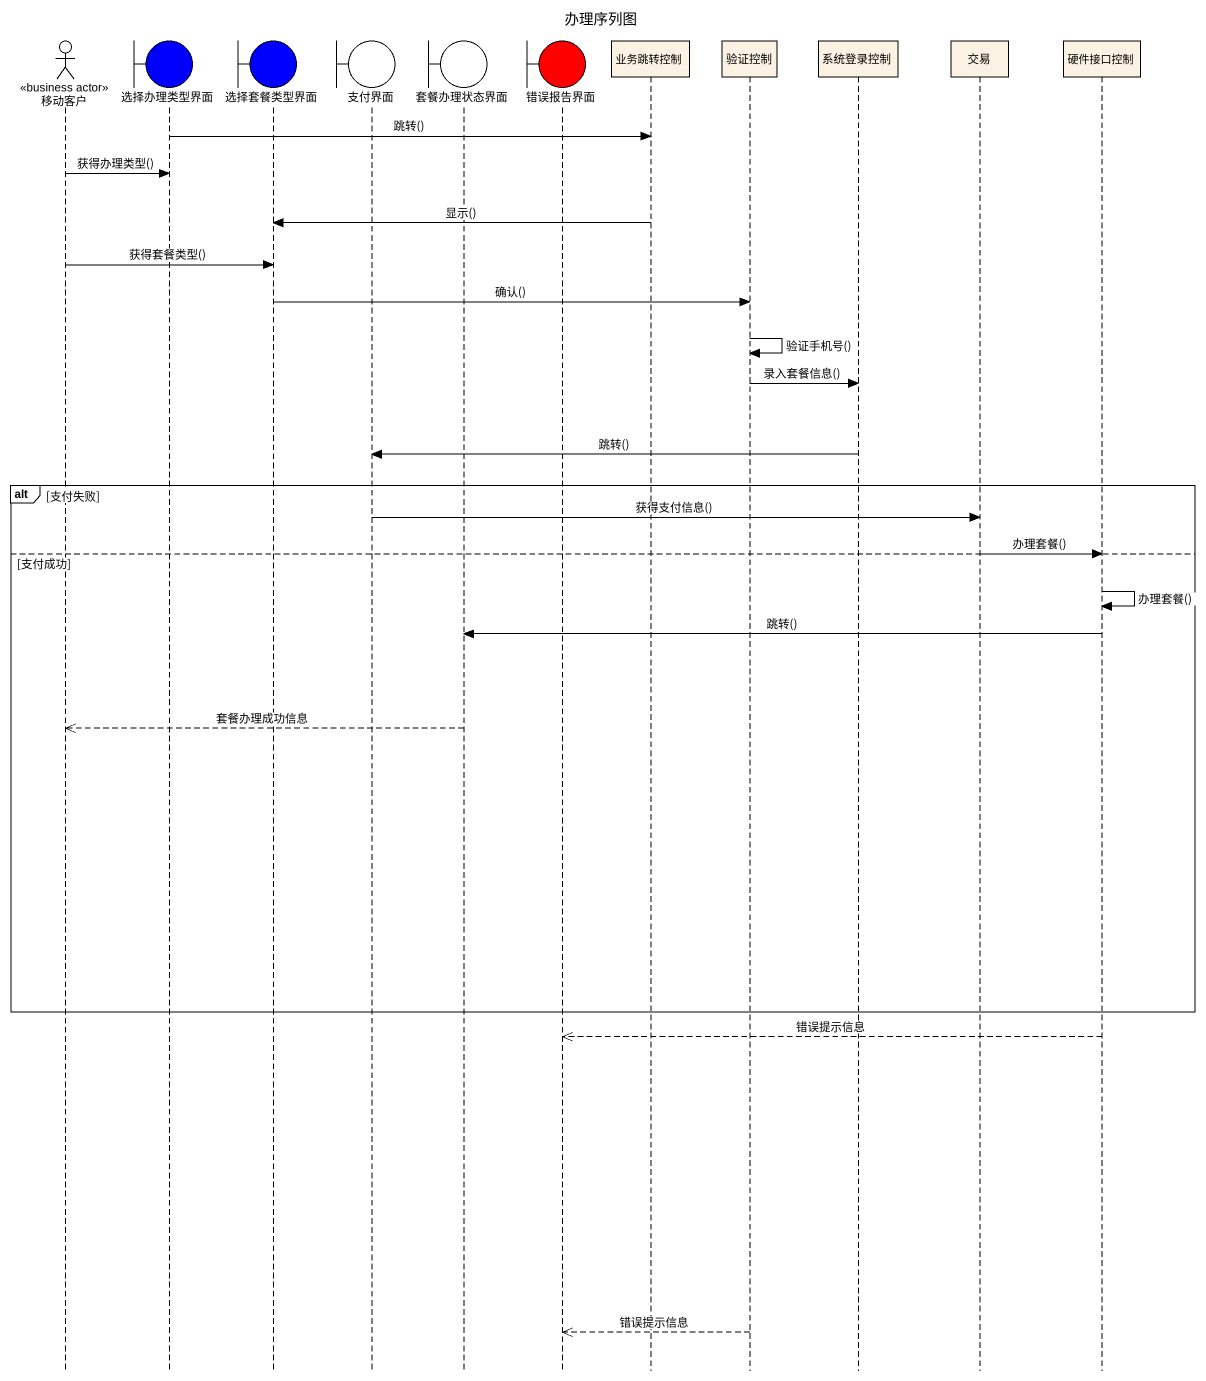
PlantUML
@startuml
title 办理序列图
hide footbox
actor 移动客户 <<business actor>>
boundary 选择办理类型界面 #0000FF
boundary 选择套餐类型界面 #0000FF
boundary 支付界面
boundary 套餐办理状态界面
boundary 错误报告界面 #FF0000
participant 业务跳转控制
participant 验证控制
participant 系统登录控制
participant 交易
participant 硬件接口控制

选择办理类型界面 -> 业务跳转控制 : 跳转()
移动客户 -> 选择办理类型界面 : 获得办理类型()
业务跳转控制 -> 选择套餐类型界面 : 显示()
移动客户 -> 选择套餐类型界面 : 获得套餐类型()
选择套餐类型界面 -> 验证控制 : 确认()
验证控制 -> 验证控制 : 验证手机号()
验证控制 -> 系统登录控制 : 录入套餐信息()
系统登录控制 -> 支付界面 : 跳转()
alt 支付失败
  支付界面 -> 交易 : 获得支付信息()
else 支付成功
  交易 -> 硬件接口控制 : 办理套餐()
  硬件接口控制 -> 硬件接口控制 : 办理套餐()
  硬件接口控制 -> 套餐办理状态界面 : 跳转()
  套餐办理状态界面 -->> 移动客户 : 套餐办理成功信息
end
硬件接口控制 -->> 错误报告界面 : 错误提示信息
验证控制 -->> 错误报告界面 : 错误提示信息
@enduml
